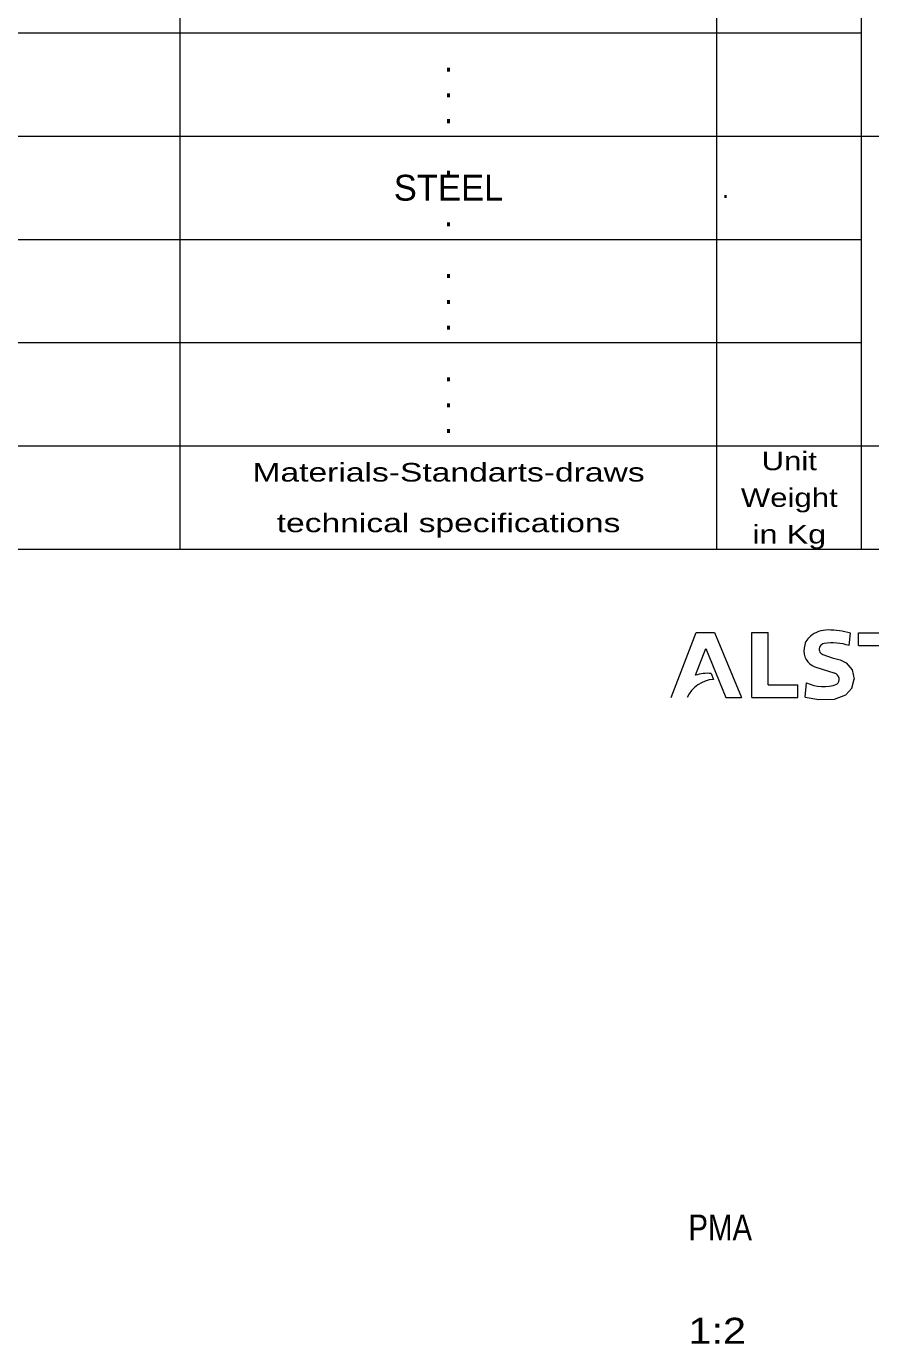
# Model space of a CAD drawing. Extents: x -26 to 2005, y -56 to 785.
# Drawn here: x 1694 to 1775.8, y 45 to 172.5 of the extents above; entities that cross this region are included whole.
import ezdxf
from ezdxf.enums import TextEntityAlignment as Align

# ---------------------------------------------------------------- set-up
doc = ezdxf.new("R2010")
doc.units = 0
doc.layers.add('21', color=7, linetype='Continuous', lineweight=13)

msp = doc.modelspace()

# ---------------------------------------------------------------- linework, layer by layer
at = {"layer": '21'}
for p, q in [((1708.888, 151.886), (1708.888, 191.886)), ((1760.888, 151.886), (1760.888, 191.886)), ((1774.888, 161.886), (1774.888, 191.886)), ((1542.388, 171.886), (1774.888, 171.886)), ((1542.388, 161.886), (1774.888, 161.886)), ((1542.388, 161.886), (1799.888, 161.886)), ((1708.888, 121.886), (1708.888, 161.886)), ((1760.888, 121.886), (1760.888, 161.886)), ((1774.888, 121.886), (1774.888, 161.886)), ((1542.388, 151.886), (1774.888, 151.886)), ((1542.388, 141.886), (1774.888, 141.886)), ((1542.388, 131.886), (1774.888, 131.886)), ((1542.388, 131.886), (1799.888, 131.886)), ((1542.388, 121.886), (1774.888, 121.886)), ((1542.388, 121.886), (1799.888, 121.886)), ((1756.466, 107.528), (1758.867, 113.833)), ((1765.856, 108.745), (1765.856, 113.807)), ((1773.694, 112.556), (1773.823, 113.773)), ((1758.807, 109.681), (1759.794, 112.271)), ((1759.794, 112.271), (1761.744, 107.528)), ((1774.603, 112.557), (1776.658, 112.557)), ((1760.318, 109.851), (1760.55, 109.28)), ((1770.376, 110.497), (1772.295, 109.888)), ((1765.856, 108.745), (1768.71, 108.745)), ((1768.71, 107.528), (1768.71, 108.745)), ((1769.415, 107.554), (1769.544, 108.96)), ((1773.362, 107.791), (1773.953, 108.442)), ((1773.953, 108.442), (1774.186, 109.291)), ((1761.744, 107.528), (1763.25, 107.528)), ((1764.263, 107.528), (1768.71, 107.528)), ((1766.466, 107.528), (1767.988, 107.528)), ((1769.415, 107.554), (1770.757, 107.349)), ((1770.757, 107.349), (1772.262, 107.368)), ((1772.262, 107.368), (1773.362, 107.791))]:
    msp.add_line(p, q, dxfattribs=at)
for points in [[(1758.867, 113.833), (1760.658, 113.833), (1763.25, 107.528)], [(1764.263, 107.528), (1764.263, 113.807), (1765.856, 113.807)], [(1774.603, 112.557), (1774.603, 113.782), (1780.347, 113.782)], [(1771.142, 111.695), (1772.058, 111.384), (1772.438, 111.284), (1772.82, 111.183), (1773.393, 110.895), (1773.991, 110.193), (1774.186, 109.291)]]:
    msp.add_lwpolyline(points, dxfattribs=at)
for centre, radius, start, end in [((1771.702, 111.241), 2.838, 91.21121, 128.63027), ((1771.156, 102.689), 11.4, 76.47025, 87.55526), ((1770.884, 111.986), 1.574, 168.58619, 251.16053), ((1770.87, 112.253), 1.529, 127.90804, 178.30597), ((1771.312, 112.197), 0.529, 144.79289, 251.22916), ((1771.454, 112.055), 0.728, 105.76829, 142.11911), ((1772.058, 107.557), 5.26, 71.88049, 98.77198), ((1759.932, 106.491), 3.382, 83.44881, 109.42576), ((1772.091, 109.291), 0.631, 311.19978, 71.12442), ((1760.747, 106.241), 3.045, 93.72416, 155.00584), ((1771.2, 112.493), 3.903, 244.89058, 289.5556)]:
    msp.add_arc(centre, radius, start, end, dxfattribs=at)

# ---------------------------------------------------------------- texts
for s, height, width, p in [('.', 2.504, 0.85, (1734.888, 168.134)), ('.', 2.504, 0.85, (1734.888, 165.634)), ('.', 2.504, 0.85, (1734.888, 163.134)), ('.', 2.504, 0.85, (1734.888, 158.134)), ('.', 2.504, 0.85, (1734.888, 153.134)), ('.', 2.504, 0.85, (1734.888, 148.134)), ('.', 2.504, 0.85, (1734.888, 145.634)), ('.', 2.504, 0.85, (1734.888, 143.134)), ('.', 2.504, 0.85, (1734.888, 138.134)), ('.', 2.504, 0.85, (1734.888, 135.634)), ('.', 2.504, 0.85, (1734.888, 133.134)), ('Unit', 1.803, 1.25, (1767.888, 129.535)), ('Materials-Standarts-draws', 1.803, 1.35, (1734.888, 128.435)), ('Weight', 1.803, 1.25, (1767.888, 125.985)), ('technical specifications', 1.803, 1.35, (1734.888, 123.535)), ('in Kg', 1.803, 1.3, (1767.888, 122.435))]:
    msp.add_text(s, height=height, dxfattribs=dict(at, width=width)).set_placement(p, align=Align.CENTER)
msp.add_text('STEEL', height=2.504, dxfattribs=at).set_placement((1734.888, 155.634), align=Align.CENTER)
for s, height, width, p in [('.', 2.003, 0.85, (1761.388, 155.885)), ('PMA', 2.504, 0.85, (1758.119, 54.959)), ('1:2', 2.504, 1.2, (1758.119, 44.969))]:
    msp.add_text(s, height=height, dxfattribs=dict(at, width=width)).set_placement(p)

doc.saveas('drawing.dxf')
